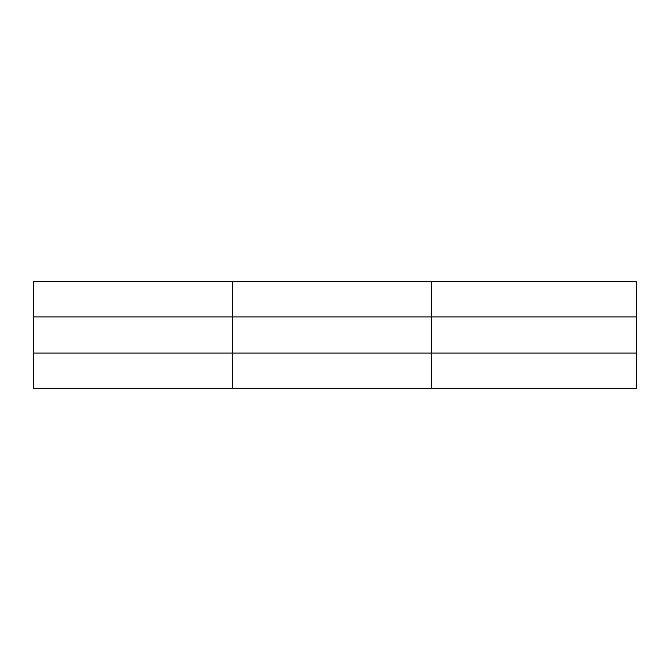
<?xml version="1.0" encoding="UTF-8"?>
<svg xmlns="http://www.w3.org/2000/svg" width="670" height="670" viewBox="0 0 670 670"><rect width="100%" height="100%" fill="white"/><g stroke="black" fill="none" stroke-linecap="round" stroke-linejoin="round"><path stroke-width="1" d="M232.49 281.517L232.49 388.483M431.48 281.517L431.48 388.483M33.5 316.818L636.5 316.818M33.5 353.182L636.5 353.182M636.5 379.656L636.5 388.483L33.5 388.483L33.5 281.517L636.5 281.517L636.5 379.656"/></g></svg>
